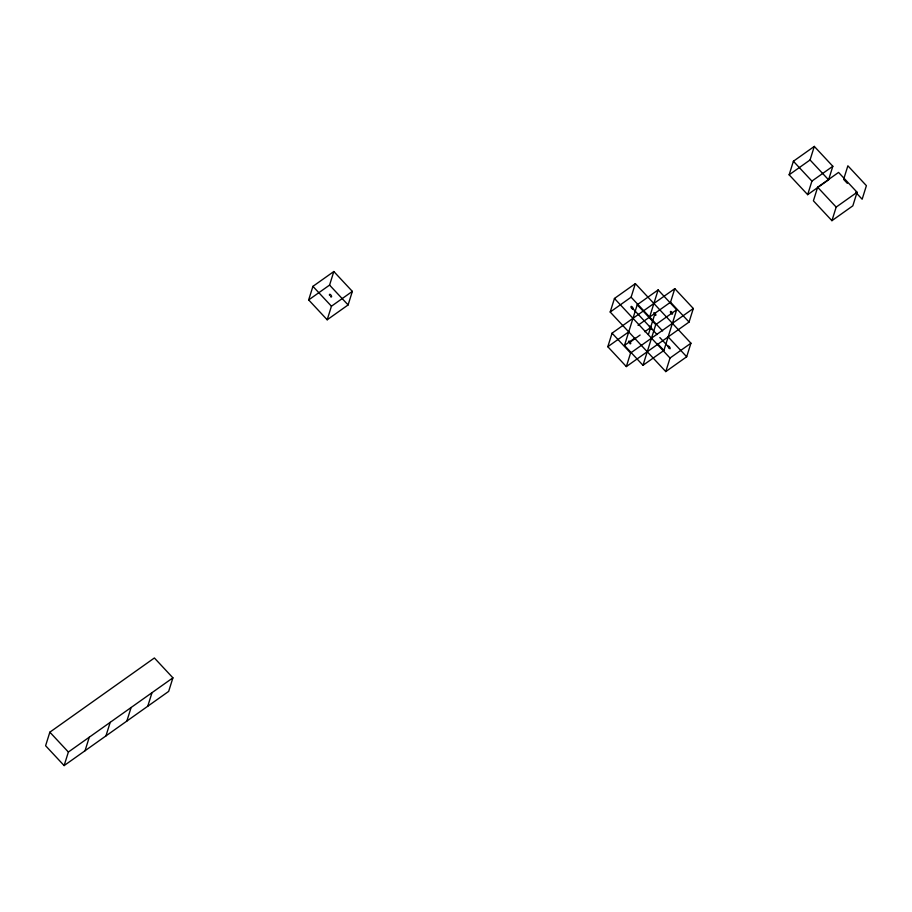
<?xml version="1.0" encoding="UTF-8"?>
<svg xmlns="http://www.w3.org/2000/svg" width="912" height="912" viewBox="0 0 912 912"><rect width="100%" height="100%" fill="white"/><g stroke="black" fill="none" stroke-linecap="round" stroke-linejoin="round"><path stroke-width="1.37" d="M49.852 732.176L45.6 745.731L64.125 765.59L168.663 691.399L172.915 677.833L154.39 657.974L49.852 732.176L68.377 752.035L64.125 765.59M85.033 750.758L89.285 737.192M105.94 735.916L110.192 722.35M126.848 721.073L131.1 707.518M147.755 706.241L152.008 692.675M308.666 299.923L312.919 286.357L333.826 271.525L352.351 291.384L348.099 304.939L327.191 319.781L308.666 299.923L329.574 285.091L333.826 271.525M327.191 319.781L331.444 306.215L352.351 291.384M610.196 312.029L614.449 298.463L635.356 283.621L690.931 343.197L686.69 356.763L665.783 371.594L610.196 312.029L631.104 297.187L635.356 283.621M607.814 346.72L612.066 333.165L674.789 288.648L693.314 308.495L689.062 322.061L626.339 366.578L607.814 346.72L628.721 331.888M624.469 345.443L637.226 304.756L658.133 289.913L676.658 309.772L663.902 350.47L642.994 365.302L624.469 345.443L634.923 338.033M626.339 366.578L630.591 353.012L693.314 308.495M649.629 317.045L658.133 289.913M648.443 334.396L650.142 328.97M644.761 331.729L650.564 327.613L654.394 315.404M642.994 365.302L655.751 324.615L676.658 309.772M655.443 312.919L670.537 302.203L674.789 288.648M665.783 371.594L670.024 358.04L690.931 343.197M789.142 174.808L793.394 161.242L814.302 146.41L832.827 166.269L828.575 179.824L807.667 194.666L789.142 174.808L810.05 159.965L814.302 146.41M807.667 194.666L811.919 181.1L832.827 166.269M817.654 187.245L813.401 200.811L831.926 220.67L852.834 205.827L857.086 192.272L838.561 172.414L817.654 187.245L836.179 207.104L831.926 220.67M638.012 325.288L653.117 314.572M630.819 341.624L640.11 335.035M68.377 752.035L172.915 677.833M836.179 207.104L857.086 192.272M847.328 183.335L843.623 179.368L847.875 165.802L866.4 185.66L862.148 199.226L855.661 192.272M810.05 159.965L828.575 179.824M793.394 161.242L811.919 181.1M670.537 302.203L689.062 322.061M631.104 297.187L662.602 330.942M668.154 336.904L686.69 356.763M637.226 304.756L655.751 324.615M632.039 307.754L649.64 326.621M650.564 327.613L657.05 334.567M659.832 337.543L669.089 347.472M657.427 343.516L663.902 350.47M614.449 298.463L670.024 358.04M612.066 333.165L630.591 353.012M329.574 285.091L348.099 304.939M312.919 286.357L331.444 306.215M654.314 314.503A1.596 0.673 54.6 0 1 654.098 312.691A1.596 0.673 54.6 0 1 655.808 314.526A1.596 0.673 54.6 0 1 654.85 315.085M668.849 348.236A1.596 0.673 54.6 0 1 668.587 347.917M668.063 346.879A1.596 0.673 54.6 0 1 669.328 346.697A1.596 0.673 54.6 0 1 669.875 348.829M631.537 308.199A1.596 0.673 54.6 0 1 631.321 306.398A1.596 0.673 54.6 0 1 633.031 308.233A1.596 0.673 54.6 0 1 632.073 308.78M670.742 312.873A1.596 0.673 54.6 0 1 670.822 311.425A1.596 0.673 54.6 0 1 672.429 313.135A1.596 0.673 54.6 0 1 671.791 314.002M649.834 327.716A1.596 0.673 54.6 0 1 649.994 326.279A1.596 0.673 54.6 0 1 651.59 328.206A1.596 0.673 54.6 0 1 650.609 328.639M628.744 342.194A1.596 0.673 54.6 0 1 629.257 341.179A1.596 0.673 54.6 0 1 630.705 343.14A1.596 0.673 54.6 0 1 629.702 343.482M329.597 295.397A1.596 0.673 54.6 0 1 330.11 294.382A1.596 0.673 54.6 0 1 331.558 296.343A1.596 0.673 54.6 0 1 330.554 296.685"/></g></svg>
